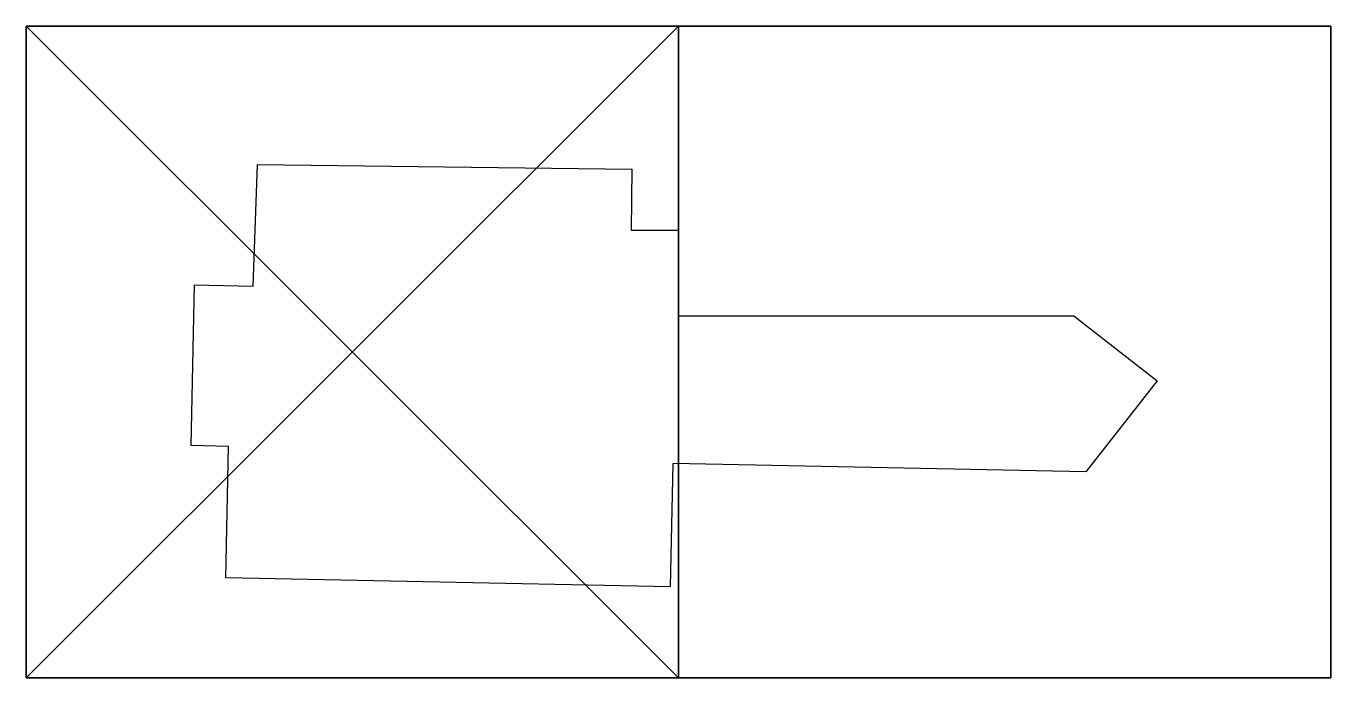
# Model space of a CAD drawing. Header units: millimetres. Extents: x -20.8 to 62.3, y -20.8 to 20.8.
import ezdxf

# ---------------------------------------------------------------- set-up
doc = ezdxf.new("R2010")
doc.units = ezdxf.units.MM
doc.header["$MEASUREMENT"] = 0
for name, color, linetype in [('gridfinity module hotend v1_Sketch1', 7, 'Continuous'), ('gridfinity module hotend v1_Sketch2', 7, 'Continuous'), ('gridfinity module hotend v1_Sketch3', 7, 'Continuous'), ('gridfinity module hotend v1_Sketch4', 7, 'Continuous'), ('gridfinity module hotend v1_Sketch5', 7, 'Continuous'), ('gridfinity module hotend v1_Sketch6', 7, 'Continuous'), ('gridfinity module hotend v1_Sketch7', 7, 'Continuous')]:
    doc.layers.add(name, color=color, linetype=linetype)

msp = doc.modelspace()

# ---------------------------------------------------------------- linework, layer by layer
at = {"layer": 'gridfinity module hotend v1_Sketch1'}
for p, q in [((-20.75, 20.75), (20.75, -20.75)), ((20.75, 20.75), (-20.75, 20.75)), ((20.75, 20.75), (-20.75, -20.75)), ((-20.75, 20.75), (-20.75, -20.75)), ((20.75, -20.75), (20.75, 20.75)), ((-20.75, -20.75), (20.75, -20.75))]:
    msp.add_line(p, q, dxfattribs=at)
msp.add_point((0, 0), dxfattribs=at)
msp.add_point((0, 0), dxfattribs=at)
at = {"layer": 'gridfinity module hotend v1_Sketch2'}
for p, q in [((-17.8, 20.75), (-20.75, 20.75)), ((-18.6, 20.75, 2.6), (-20.75, 20.75, 4.75)), ((20.75, 20.75), (-20.75, 20.75)), ((-20.75, 20.75), (-20.75, 20.75, 7)), ((-20.75, 20.75, 7), (20.75, 20.75, 7)), ((-20.75, 20.75, 4.75), (-20.75, 20.75)), ((-18.6, 20.75, 0.8), (-18.6, 20.75, 2.6)), ((-17.8, 20.75), (-18.6, 20.75, 0.8)), ((20.75, 20.75), (17.8, 20.75)), ((17.8, 20.75), (18.6, 20.75, 0.953)), ((18.6, 20.75, 2.753), (20.75, 20.75, 4.903)), ((18.6, 20.75, 0.953), (18.6, 20.75, 2.753)), ((20.75, 20.75, 7), (20.75, 20.75)), ((20.75, 20.75, 4.903), (20.75, 20.75))]:
    msp.add_line(p, q, dxfattribs=at)
msp.add_point((0, 20.75), dxfattribs=at)
at = {"layer": 'gridfinity module hotend v1_Sketch3'}
for p, q in [((-20.75, 18.6, 2.6), (-20.75, 20.75, 4.75)), ((-20.75, 20.75, 4.75), (-20.75, 20.75)), ((-20.75, -20.75, 7), (-20.75, 20.75, 7)), ((-20.75, 20.75), (-20.75, 17.8)), ((-20.75, 17.8), (-20.75, 18.6, 0.8)), ((-20.75, 17.8), (-20.75, 18.6)), ((-20.75, 18.6, 0.8), (-20.75, 18.6, 2.6)), ((-20.75, 17.8), (-20.75, 12.38)), ((-20.75, -20.75), (-20.75, -17.8)), ((-20.75, -17.8), (-20.75, -18.6, 0.8)), ((-20.75, -18.6, 2.6), (-20.75, -20.75, 4.75)), ((-20.75, -18.6, 0.8), (-20.75, -18.6, 2.6)), ((-20.75, -20.75, 4.75), (-20.75, -20.75))]:
    msp.add_line(p, q, dxfattribs=at)
msp.add_point((-20.75, 0), dxfattribs=at)
at = {"layer": 'gridfinity module hotend v1_Sketch4'}
for p, q in [((20.75, -20.75, 7), (-20.75, -20.75, 7)), ((-20.75, -20.75), (20.75, -20.75)), ((-18.6, -20.75, 2.6), (-20.75, -20.75, 4.75)), ((-20.75, -20.75), (-17.8, -20.75)), ((-20.75, -20.75, 7), (-20.75, -20.75)), ((-17.8, -20.75), (-18.6, -20.75, 0.8)), ((-18.6, -20.75, 0.8), (-18.6, -20.75, 2.6)), ((-17.8, -20.75), (-18.6, -20.75)), ((-17.8, -20.75), (-12.574, -20.75)), ((20.75, -20.75), (17.8, -20.75)), ((17.8, -20.75), (18.6, -20.75)), ((17.8, -20.75), (18.6, -20.75, 0.8)), ((18.6, -20.75, 0.8), (18.6, -20.75, 2.6)), ((18.6, -20.75, 2.6), (20.75, -20.75, 4.75)), ((20.75, -20.75), (20.75, -20.75, 7))]:
    msp.add_line(p, q, dxfattribs=at)
msp.add_point((0, -20.75), dxfattribs=at)
at = {"layer": 'gridfinity module hotend v1_Sketch5'}
for p, q in [((20.75, -20.75), (20.75, 20.75)), ((20.75, 20.75), (20.75, 20.75, 7)), ((20.75, 20.75, 7), (20.75, -20.75, 7)), ((20.75, 18.6, 2.6), (20.75, 20.75, 4.75)), ((20.75, 20.75), (20.75, 17.8)), ((20.75, 17.8), (20.75, 18.6, 0.8)), ((20.75, 17.8), (20.75, 18.6)), ((20.75, 18.6, 0.8), (20.75, 18.6, 2.6)), ((20.75, -17.8), (20.75, -18.6)), ((20.75, -17.8), (20.75, -18.6, 0.8)), ((20.75, -20.75), (20.75, -17.8)), ((20.75, -18.6, 0.8), (20.75, -18.6, 2.6)), ((20.75, -18.6, 2.6), (20.75, -20.75, 4.75)), ((20.75, -20.75, 7), (20.75, -20.75))]:
    msp.add_line(p, q, dxfattribs=at)
msp.add_point((20.75, 0), dxfattribs=at)
at = {"layer": 'gridfinity module hotend v1_Sketch6'}
for p, q in [((62.25, 20.75, 7), (-20.75, 20.75, 7)), ((-20.75, 20.75, 7), (-20.75, -20.75, 7)), ((62.25, -20.75, 7), (62.25, 20.75, 7)), ((-6.303, 4.192, 7), (-6.033, 11.932, 7)), ((-6.033, 11.932, 7), (17.775, 11.649, 7)), ((17.775, 11.649, 7), (17.729, 7.762, 7)), ((17.729, 7.762, 7), (20.722, 7.762, 7)), ((20.722, 7.762, 7), (20.722, 2.311, 7)), ((-10.245, -5.962, 7), (-10.035, 4.269, 7)), ((-10.035, 4.269, 7), (-6.303, 4.192, 7)), ((20.722, 2.311, 7), (45.888, 2.311, 7)), ((45.888, 2.311, 7), (51.189, -1.836, 7)), ((51.189, -1.836, 7), (46.653, -7.633, 7)), ((-7.881, -6.01, 7), (-10.245, -5.962, 7)), ((-8.052, -14.37, 7), (-7.881, -6.01, 7)), ((20.387, -7.095, 7), (20.226, -14.95, 7)), ((46.653, -7.633, 7), (20.387, -7.095, 7)), ((20.226, -14.95, 7), (-8.052, -14.37, 7)), ((-20.75, -20.75, 7), (62.25, -20.75, 7))]:
    msp.add_line(p, q, dxfattribs=at)
msp.add_point((0, 0, 7), dxfattribs=at)
at = {"layer": 'gridfinity module hotend v1_Sketch7'}
for p, q in [((-20.75, 20.75), (62.25, 20.75)), ((-20.75, -20.75), (-20.75, 20.75)), ((62.25, 20.75), (62.25, -20.75)), ((62.25, -20.75), (-20.75, -20.75))]:
    msp.add_line(p, q, dxfattribs=at)
msp.add_point((0, 0), dxfattribs=at)

doc.saveas('drawing.dxf')
